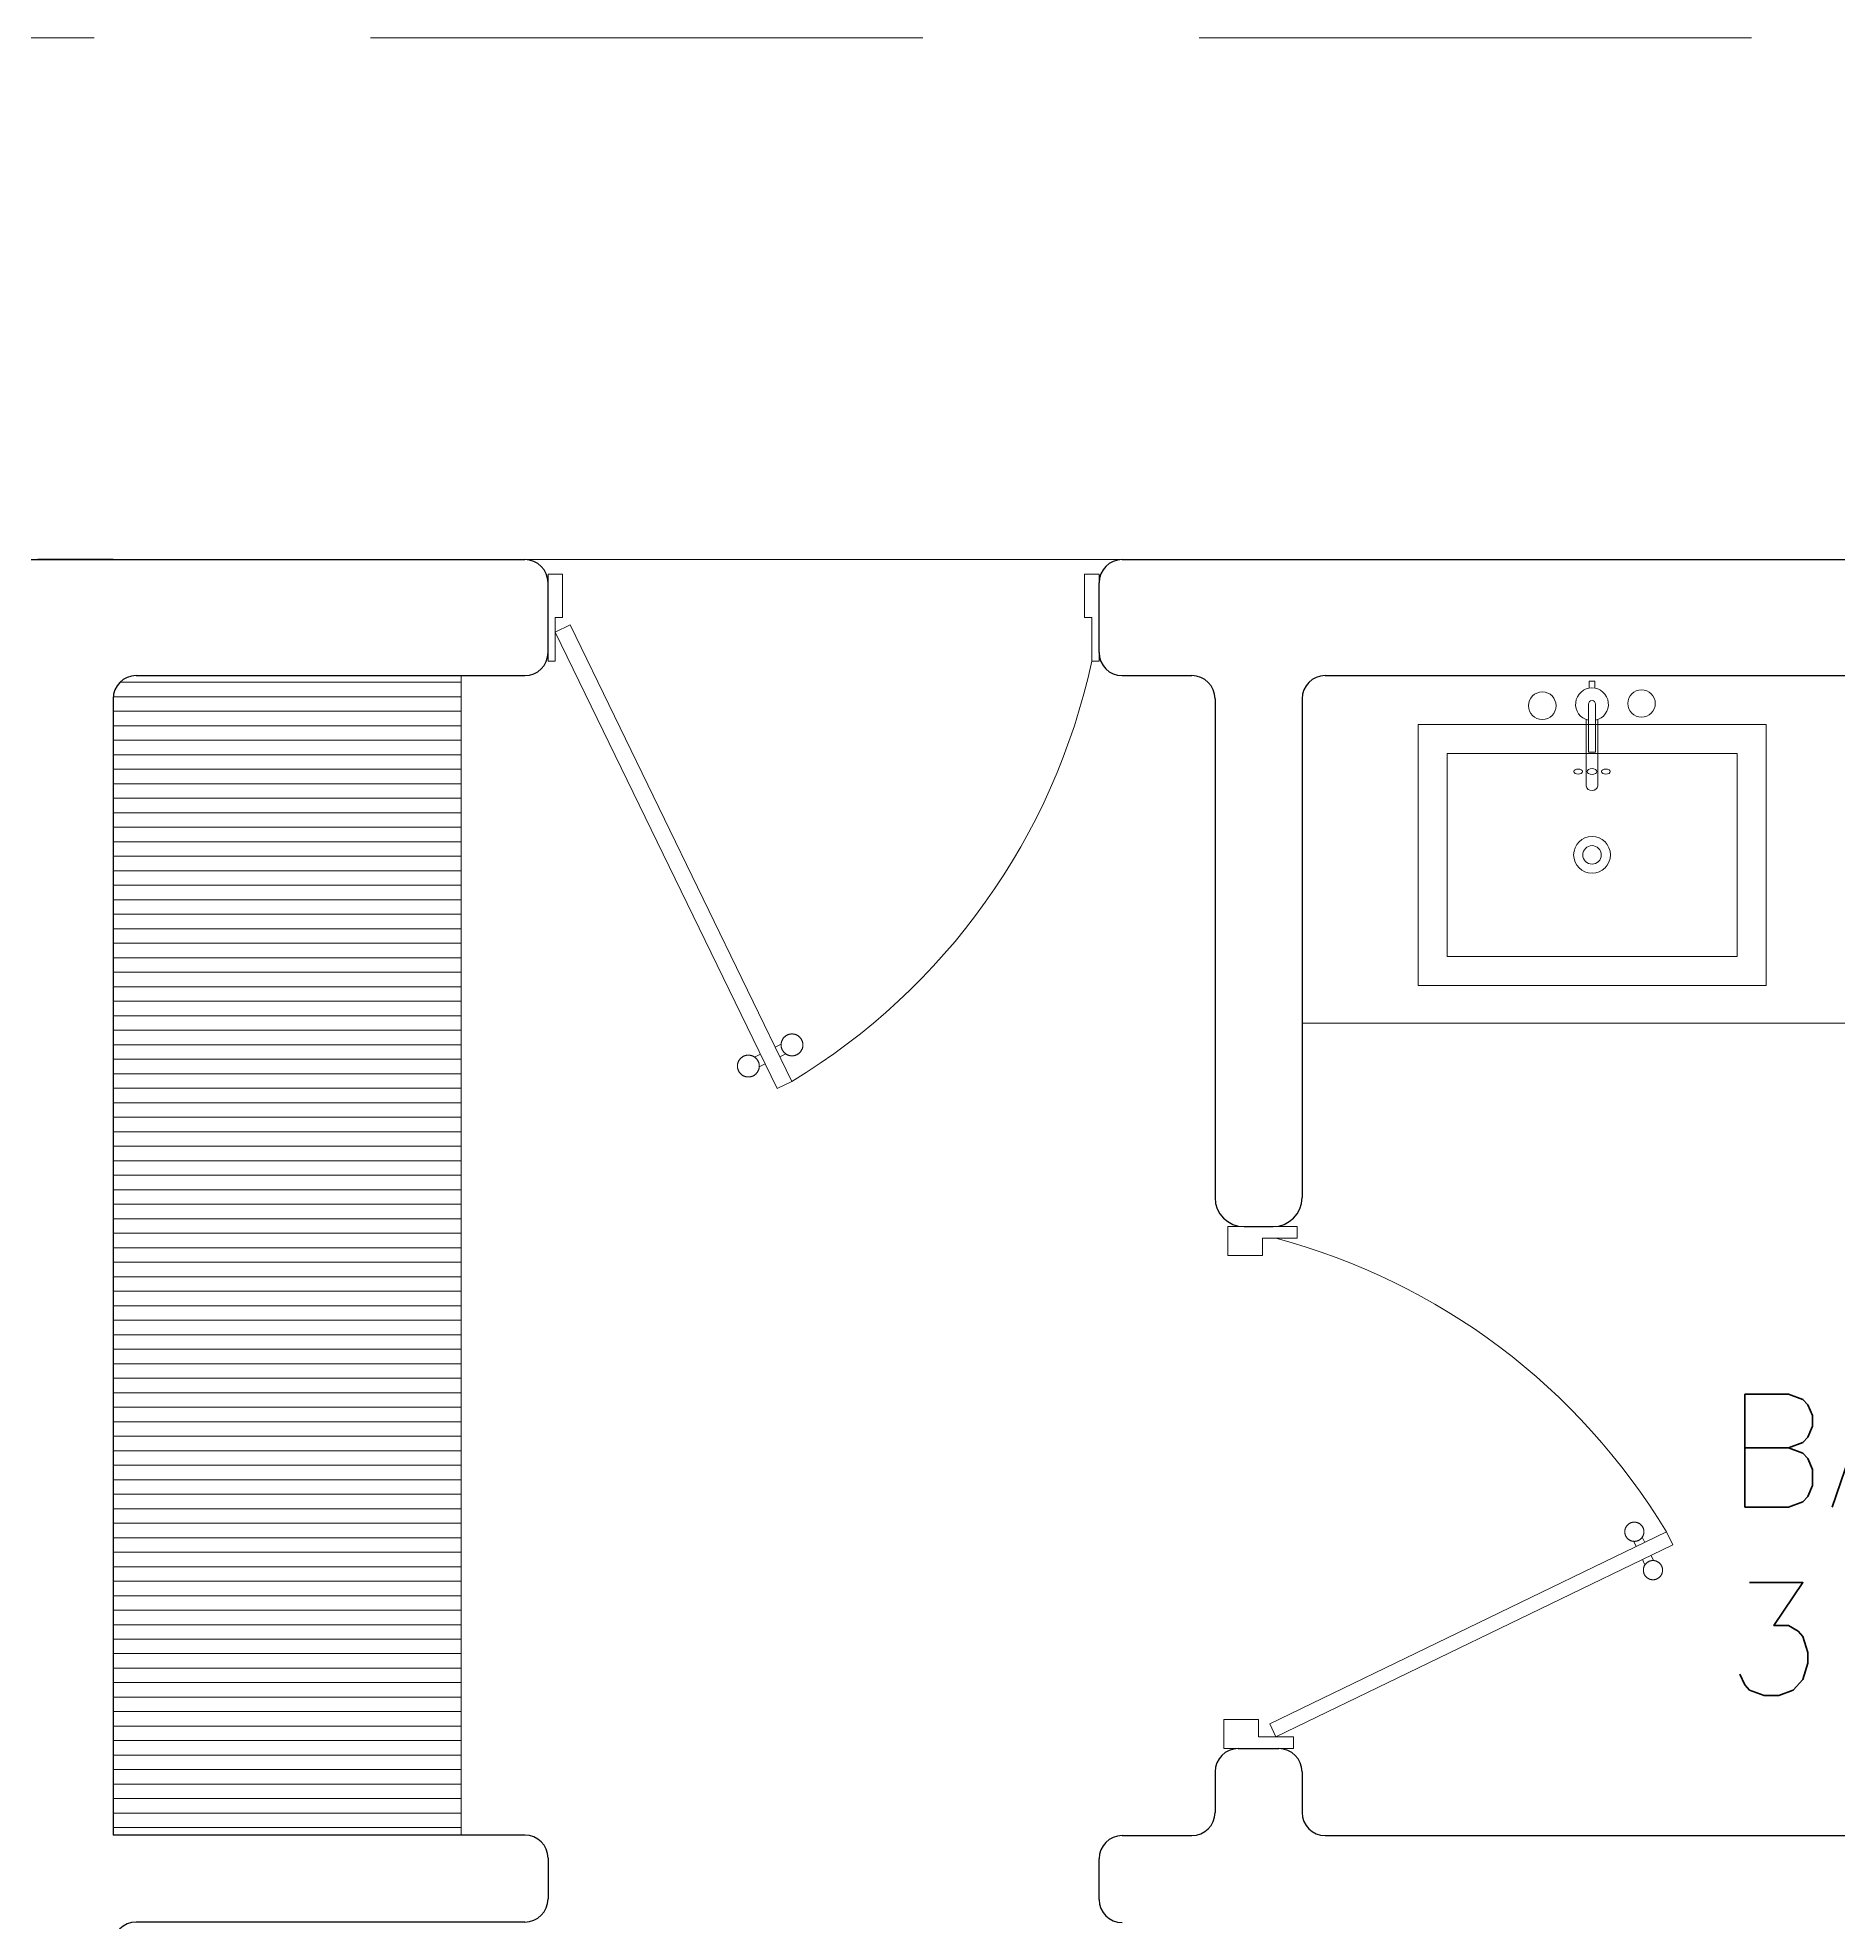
# Model space of a CAD drawing. Header units: metres. Extents: x -44 to 358, y -286 to 66.
# Drawn here: x 123.338 to 126.443, y -87.215 to -83.965 of the extents above; entities that cross this region are included whole.
import ezdxf

# ---------------------------------------------------------------- set-up
doc = ezdxf.new("R2010")
doc.units = ezdxf.units.M
doc.header["$LTSCALE"] = 0.3
doc.linetypes.add('HIDDEN2', pattern=[4.7625, 3.175, -1.5875])
for name, color, linetype, lineweight in [('A-DOOR', 7, 'Continuous', 5), ('A-WALL', 7, 'Continuous', 30), ('baños', 141, 'Continuous', 0), ('closets', 33, 'Continuous', 0), ('Columnas', 7, 'Continuous', 18), ('piso', 251, 'Continuous', 18)]:
    doc.layers.add(name, color=color, linetype=linetype, lineweight=lineweight)
doc.layers.add('Techos 1', color=7, linetype='HIDDEN2', lineweight=9, true_color=0x42391a)
doc.layers.add('TEXTOS', color=4, linetype='Continuous')

# ---------------------------------------------------------------- blocks, each defined once
blk = doc.blocks.new('P90')
at = {"layer": 'A-DOOR'}
for p, q in [((-0.0476, -0.8576), (0.6364, -0.5264)), ((-0.0368, -0.88), (0.6473, -0.5489)), ((0.5843, -0.5517), (0.58, -0.5427)), ((0.5992, -0.5445), (0.5949, -0.5355)), ((0.6473, -0.5489), (0.6364, -0.5264)), ((0.5952, -0.5741), (0.5995, -0.5831)), ((0.6101, -0.5669), (0.6144, -0.5759)), ((-0.0368, -0.88), (-0.0476, -0.8576))]:
    blk.add_line(p, q, dxfattribs=at)
for points in [[(-0.06, -0.02), (-0.06, -0.05), (-0.12, -0.05), (-0.12, 0), (0, 0), (0, -0.02)], [(-0.0668, -0.88), (-0.0668, -0.85), (-0.1268, -0.85), (-0.1268, -0.9), (-0.0068, -0.9), (-0.0068, -0.88)]]:
    blk.add_lwpolyline(points, close=True, dxfattribs=at)
blk.add_arc((-0.3259, -1.105), 1.1228, 31.0139, 75.0797, dxfattribs=at)
for points in [[(0.5812, -0.5096), (0.5857, -0.5096), (0.5933, -0.5141), (0.5977, -0.5218), (0.5977, -0.5306), (0.5933, -0.5383), (0.5856, -0.5427), (0.5767, -0.5427), (0.5691, -0.5383), (0.5647, -0.5306), (0.5647, -0.5217), (0.5691, -0.514), (0.5768, -0.5096), (0.5812, -0.5096)], [(0.6133, -0.5758), (0.6177, -0.5758), (0.6254, -0.5803), (0.6298, -0.5879), (0.6298, -0.5968), (0.6253, -0.6045), (0.6176, -0.6089), (0.6088, -0.6089), (0.6011, -0.6044), (0.5967, -0.5967), (0.5967, -0.5879), (0.6011, -0.5802), (0.6088, -0.5758), (0.6133, -0.5758)]]:
    blk.add_open_spline(points, degree=2, dxfattribs=at)
blk = doc.blocks.new('puerta 1.00')
at = {"layer": 'A-DOOR'}
for p, q in [((-0.15, -0.0125), (-0.9369, -0.3949)), ((-0.1376, -0.038), (-0.15, -0.0125)), ((-0.1376, -0.038), (-0.9245, -0.4204)), ((-0.8777, -0.3661), (-0.8826, -0.3559)), ((-0.8946, -0.3743), (-0.8996, -0.3641)), ((-0.9369, -0.3949), (-0.9245, -0.4204)), ((-0.8822, -0.3998), (-0.8772, -0.4101)), ((-0.8653, -0.3916), (-0.8603, -0.4018))]:
    blk.add_line(p, q, dxfattribs=at)
for points in [[(-0.05, 0), (-0.05, -0.025), (-0.125, -0.025), (-0.125, -0.0125), (-0.2, -0.0125), (-0.2, 0), (-0.05, 0)], [(-0.05, -0.95), (-0.05, -0.925), (-0.125, -0.925), (-0.125, -0.9375), (-0.2, -0.9375), (-0.2, -0.95), (-0.05, -0.95)]]:
    blk.add_lwpolyline(points, dxfattribs=at)
blk.add_arc((0.0366, 0.1602), 1.1229, 211.1336, 257.8343, dxfattribs=at)
for points in [[(-0.8982, -0.3642), (-0.9033, -0.3642), (-0.912, -0.3591), (-0.917, -0.3504), (-0.917, -0.3403), (-0.912, -0.3316), (-0.9033, -0.3265), (-0.8932, -0.3265), (-0.8844, -0.3316), (-0.8794, -0.3403), (-0.8794, -0.3504), (-0.8844, -0.3591), (-0.8932, -0.3642), (-0.8982, -0.3642)], [(-0.8617, -0.4394), (-0.8667, -0.4394), (-0.8754, -0.4344), (-0.8805, -0.4256), (-0.8805, -0.4156), (-0.8754, -0.4068), (-0.8667, -0.4018), (-0.8566, -0.4018), (-0.8479, -0.4068), (-0.8428, -0.4156), (-0.8428, -0.4257), (-0.8479, -0.4344), (-0.8566, -0.4394), (-0.8617, -0.4394)]]:
    blk.add_open_spline(points, degree=2, dxfattribs=at)
blk = doc.blocks.new('A$Cf397981f')
at = {"layer": 'baños', "linetype": 'Continuous'}
blk.add_line((0.4849, 0.2938, 0), (0.402, 0.2938, 0.0004), dxfattribs=at)
at = {"layer": 'baños'}
for points in [[(0.45, 0), (0, 0), (0, 0.6), (0.45, 0.6)], [(0.4, 0.05), (0.05, 0.05), (0.05, 0.55), (0.4, 0.55)]]:
    blk.add_lwpolyline(points, close=True, dxfattribs=at)
at = {"layer": 'baños', "linetype": 'Continuous'}
blk.add_lwpolyline([(0.4571, 0.3061, -9.082434), (0.4571, 0.2938)], format="xyb", dxfattribs=at)
at = {"layer": 'baños', "linetype": 'Continuous', "elevation": 0}
for points in [[(0.4582, 0.2899), (0.3439, 0.2899, -0.363105), (0.3357, 0.3, -0.363105), (0.3439, 0.31), (0.4582, 0.31)], [(0.4911, 0.3, 0.385153), (0.4849, 0.3061), (0.4849, 0.3061)], [(0.4911, 0.3, -0.385153), (0.4849, 0.2938), (0.4849, 0.2938)]]:
    blk.add_lwpolyline(points, format="xyb", dxfattribs=at)
at = {"layer": 'baños', "linetype": 'Continuous', "extrusion": (-1.31781e-06, 1, -8.43443e-26), "elevation": 0.3061}
blk.add_lwpolyline([(-0.402, 0.0004), (-0.4849, 0)], close=True, dxfattribs=at)
at = {"layer": 'baños', "linetype": 'Continuous'}
for points, elevation in [([(0.402, 0.2938), (0.402, 0.3061)], 0.0004), ([(0.5243, 0.3043), (0.5238, 0.305), (0.5129, 0.305)], 0), ([(0.5129, 0.295), (0.5238, 0.295), (0.5243, 0.2957), (0.5243, 0.3043)], 0)]:
    blk.add_lwpolyline(points, dxfattribs=dict(at, elevation=elevation))
for centre, radius in [((0.486, 0.3854), 0.0237), ((0.225, 0.3), 0.0317), ((0.225, 0.3), 0.0159), ((0.4822, 0.2143), 0.0237)]:
    blk.add_circle(centre, radius, dxfattribs=at)
at = {"layer": 'baños', "linetype": 'Continuous', "extrusion": (-3.61622e-27, -8.43443e-26, -1)}
for centre, major_axis, ratio in [((0.3686, 0.324), (-0.00005, 0.0075), 0.581577), ((0.3686, 0.3), (0, 0.0085), 0.599546), ((0.3686, 0.276), (-0.00005, 0.0075), 0.581577)]:
    blk.add_ellipse(centre, major_axis=major_axis, ratio=ratio, dxfattribs=at)
at = {"layer": 'baños', "linetype": 'Continuous'}
for tag, p in [('MODELNUMBER', (0.2252, 0.3)), ('TRADENAME', (0.2253, 0.3001)), ('MATERIAL', (0.2254, 0.2998)), ('PRODUCT', (0.2253, 0.2998))]:
    blk.add_attdef(tag, p, '', height=0.0000254, rotation=90.0001, dxfattribs=at)
at = {"layer": 'baños', "linetype": 'Continuous', "flags": 8}
for tag, p in [('MATERIAL', (0.3355, 0.3001, 0)), ('PRODUCT', (0.3356, 0.3001, 0)), ('TRADENAME', (0.3356, 0.3001, 0)), ('MODELNUMBER', (0.3357, 0.3001, 0))]:
    blk.add_attdef(tag, p, '', height=0.0000254, rotation=270.0001, dxfattribs=at)
blk = doc.blocks.new('A$C6528a993')
at = {"layer": 'closets'}
h = blk.add_hatch(dxfattribs=at)
h.set_pattern_fill('LINE', color=256, scale=0.2)
h.set_pattern_definition([(0, (-947.387431, 187.37317), (0, 0.025), [])])
edge = h.paths.add_edge_path()
edge.add_line((17.7, 6.101), (17.1124, 6.689))
edge.add_arc((17.14, 6.6601), 0.04, 133.7078, 179.9999)
edge.add_line((17.1, 6.6601), (17.1, 4.701))
edge.add_line((17.1, 4.701), (17.7, 4.701))
edge.add_line((17.7, 4.701), (17.7, 6.101))
edge = h.paths.add_edge_path()
edge.add_line((17.7, 6.7001), (17.14, 6.7001))
edge.add_arc((17.14, 6.6601), 0.04, 90, 133.7078)
edge.add_line((17.1124, 6.689), (17.7, 6.101))
edge.add_line((17.7, 6.101), (17.7, 6.7001))
at = {"layer": 'A-WALL'}
for p, q in [((16.94, 6.9001), (17.81, 6.9001)), ((17.1, 6.9001), (16.97, 6.9001)), ((18.84, 6.9001), (22.335, 6.9001)), ((17.85, 6.7401), (17.85, 6.8601)), ((18.8, 6.7401), (18.8, 6.8601)), ((17.14, 6.7001), (17.81, 6.7001)), ((18.84, 6.7001), (18.96, 6.7001)), ((19.19, 6.7001), (22.06, 6.7001)), ((17.1, 6.6601), (17.1, 4.701)), ((19, 6.6601), (19, 5.8001)), ((19.15, 6.6601), (19.15, 5.8001)), ((19.05, 5.7501), (19.1, 5.7501)), ((19.04, 4.8501), (19.11, 4.8501)), ((19, 4.8101), (19, 4.7401)), ((19.15, 4.8101), (19.15, 4.7401)), ((17.81, 4.701), (17.1, 4.701)), ((18.84, 4.7001), (18.96, 4.7001)), ((19.19, 4.7001), (22.06, 4.7001)), ((17.85, 4.661), (17.85, 4.591)), ((18.8, 4.5901), (18.8, 4.6601)), ((17.81, 4.551), (17.14, 4.551))]:
    blk.add_line(p, q, dxfattribs=at)
for centre, radius, start, end in [((17.81, 6.8601), 0.04, 0, 90), ((18.84, 6.8601), 0.04, 90, 180), ((17.81, 6.7401), 0.04, 270, 0), ((18.84, 6.7401), 0.04, 180, 270), ((17.14, 6.6601), 0.04, 90, 180), ((18.96, 6.6601), 0.04, 0, 90), ((19.19, 6.6601), 0.04, 90, 180), ((19.05, 5.8001), 0.05, 180, 270), ((19.1, 5.8001), 0.05, 270, 360), ((19.04, 4.8101), 0.04, 90, 180), ((19.11, 4.8101), 0.04, 360, 90), ((18.96, 4.7401), 0.04, 270, 360), ((19.19, 4.7401), 0.04, 180, 270), ((17.81, 4.661), 0.04, 0, 90), ((18.84, 4.6601), 0.04, 90, 180), ((17.81, 4.591), 0.04, 270, 0), ((18.84, 4.5901), 0.04, 180, 270), ((17.14, 4.511), 0.04, 90, 180)]:
    blk.add_arc(centre, radius, start, end, dxfattribs=at)
at = {"layer": 'baños'}
blk.add_line((19.15, 6.101), (20.75, 6.101), dxfattribs=at)
at = {"layer": 'closets'}
blk.add_line((17.7, 6.701), (17.7, 4.701), dxfattribs=at)
at = {"layer": 'piso'}
blk.add_line((18.84, 6.9001), (17.81, 6.9001), dxfattribs=at)
at = {"layer": 'Techos 1'}
blk.add_line((10.4, 7.8001), (22.5467, 7.8001), dxfattribs=at)
at = {"layer": 'A-DOOR', "rotation": 90.00000000000001}
blk.add_blockref('puerta 1.00', (17.85, 6.9251), dxfattribs=at)
at = {"layer": 'A-DOOR'}
blk.add_blockref('P90', (19.1418, 5.7501), dxfattribs=at)
at = {"layer": 'baños'}
ref = blk.add_blockref('A$Cf397981f', (19.35, 6.1661), dxfattribs=dict(at, xscale=-1, rotation=270))
ref.add_attrib('MATERIAL', 'VITREOUS CHINA', (19.6498, 6.3914), dxfattribs={"linetype": 'Continuous', "height": 0.0000254, "rotation": 359.9999})
ref.add_attrib('PRODUCT', 'BATHROOM SINK', (19.6498, 6.3914), dxfattribs={"linetype": 'Continuous', "height": 0.0000254, "rotation": 359.9999})
ref.add_attrib('TRADENAME', 'VOX', (19.6501, 6.3913), dxfattribs={"linetype": 'Continuous', "height": 0.0000254, "rotation": 359.9999})
ref.add_attrib('MODELNUMBER', 'K-5373', (19.65, 6.3913), dxfattribs={"linetype": 'Continuous', "height": 0.0000254, "rotation": 359.9999})
ref.add_attrib('MATERIAL', 'BRASS', (19.6501, 6.5016, 0), dxfattribs={"linetype": 'Continuous', "height": 0.0000254, "rotation": 179.9999})
ref.add_attrib('PRODUCT', 'FAUCETS', (19.6501, 6.5017, 0), dxfattribs={"linetype": 'Continuous', "height": 0.0000254, "rotation": 179.9999})
ref.add_attrib('TRADENAME', 'PURIST', (19.6501, 6.5017, 0), dxfattribs={"linetype": 'Continuous', "height": 0.0000254, "rotation": 179.9999})
ref.add_attrib('MODELNUMBER', 'K-14404-4A', (19.6501, 6.5018, 0), dxfattribs={"linetype": 'Continuous', "height": 0.0000254, "rotation": 179.9999})
at = {"layer": 'baños', "linetype": 'Continuous', "flags": 8}
for tag, p in [('MODELNUMBER', (17.4854, 20.4812, 0)), ('TRADENAME', (17.4854, 20.4811, 0)), ('MATERIAL', (17.4854, 20.4811, 0)), ('PRODUCT', (17.4854, 20.4811, 0)), ('MODELNUMBER', (18.6601, 20.4812, 0)), ('MATERIAL', (18.6601, 20.4811, 0)), ('PRODUCT', (18.6601, 20.4811, 0)), ('TRADENAME', (18.6601, 20.4811, 0))]:
    blk.add_attdef(tag, p, '', height=0.0000254, rotation=180.0001, dxfattribs=at)
at = {"layer": 'TEXTOS', "insert": (19.88, 4.9414), "char_height": 0.195, "width": 1.854973, "attachment_point": 7}
blk.add_mtext('{\\Fromans|c0;BATHROOM\\P3}', dxfattribs=at)

msp = doc.modelspace()

# ---------------------------------------------------------------- block references
at = {"layer": 'Columnas', "ltscale": 0.2}
msp.add_blockref('A$C6528a993', (106.3680161, -91.7655702), dxfattribs=at)

doc.saveas('drawing.dxf')
